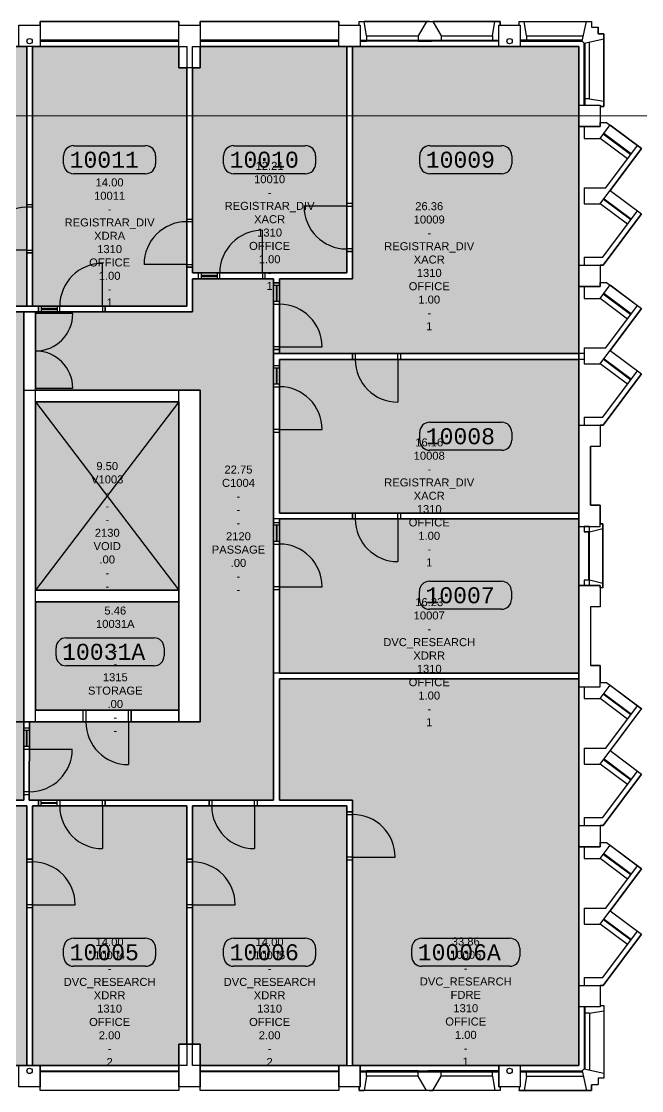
# Model space of a CAD drawing. Header units: millimetres. Extents: x -1147 to 79283, y -22262 to 494.
# Drawn here: x 37173 to 48804, y -19546 to 494 of the extents above; entities that cross this region are included whole.
import ezdxf

# ---------------------------------------------------------------- set-up
doc = ezdxf.new("R2010")
doc.units = ezdxf.units.MM
doc.header["$MEASUREMENT"] = 0
for name, color, linetype in [('BL', 8, 'Continuous'), ('BRICK_WALLS_P4', 1, 'Continuous'), ('COLUMNS_P5', 3, 'Continuous'), ('DR', 8, 'Continuous'), ('GROS$', 1, 'Continuous'), ('HL-TMP', 7, 'Continuous'), ('RM$', 5, 'Continuous'), ('RM$TXT', 5, 'Continuous'), ('SAPSE_P7', 20, 'Continuous'), ('WA', 6, 'Continuous'), ('WA_EXT', 7, 'Continuous'), ('WN', 4, 'Continuous')]:
    doc.layers.add(name, color=color, linetype=linetype)
doc.styles.add('MONOTXT', font='monotxt.shx')
doc.styles.get("Standard").update_dxf_attribs({"font": 'arial.ttf'})

msp = doc.modelspace()

# ---------------------------------------------------------------- hatches: boundary and pattern name
at = {"layer": 'HL-TMP', "true_color": 0xffff00}
h = msp.add_hatch(color=2, dxfattribs=at)
h.paths.add_polyline_path([(5643, -5636), (5643, -4331), (28, -4331), (28, -7221), (5643, -7221)], flags=0)
h.paths.add_polyline_path([(5643, -7331), (28, -7331), (28, -11721), (5643, -11721), (5643, -10151)], flags=0)
h.paths.add_polyline_path([(5643, -14831), (28, -14831), (28, -19076), (5643, -19076)], flags=0)
h.paths.add_polyline_path([(8773, -14211), (5753, -14211), (5753, -19076), (7128, -19076), (7128, -18676), (7528, -18676), (7528, -19076), (8773, -19076)], flags=0)
h.paths.add_polyline_path([(13273, -14211), (8883, -14211), (8883, -19076), (13273, -19076)], flags=0)
h.paths.add_polyline_path([(16273, -14211), (13383, -14211), (13383, -19076), (16273, -19076)], flags=0)
h.paths.add_polyline_path([(19273, -14211), (16383, -14211), (16383, -19076), (19273, -19076)], flags=0)
h.paths.add_polyline_path([(22273, -14211), (19383, -14211), (19383, -19076), (22273, -19076)], flags=0)
h.paths.add_polyline_path([(26806, -14211), (25446, -14211), (25446, -16274), (22383, -16274), (22383, -19076), (26806, -19076)], flags=0)
h.paths.add_polyline_path([(29741, -14211), (26916, -14211), (26916, -19076), (29741, -19076)], flags=0)
h.paths.add_polyline_path([(32741, -14211), (32692, -14211), (29851, -14211), (29851, -19076), (32741, -19076)], flags=0)
h.paths.add_polyline_path([(37273, -14211), (32851, -14211), (32851, -19076), (37273, -19076)], flags=0)
h.paths.add_polyline_path([(40273, -14211), (37383, -14211), (37383, -19076), (40128, -19076), (40128, -18676), (40273, -18676)], flags=0)
h.paths.add_polyline_path([(43273, -14211), (40383, -14211), (40383, -18676), (40528, -18676), (40528, -19076), (43273, -19076)], flags=0)
h.paths.add_polyline_path([(47628, -11831), (42013, -11831), (42013, -14101), (43383, -14101), (43383, -19076), (47628, -19076)], flags=0)
h.paths.add_polyline_path([(47628, -8831), (42013, -8831), (42013, -11721), (47628, -11721)], flags=0)
h.paths.add_polyline_path([(47628, -5843), (42013, -5843), (42013, -8721), (47628, -8721)], flags=0)
h.paths.add_polyline_path([(47628, 24), (43383, 24), (43383, -4331), (42013, -4331), (42013, -4369), (42013, -5733), (47628, -5733)], flags=0)
h.paths.add_polyline_path([(43273, 24), (40528, 24), (40528, -376), (40383, -376), (40383, -4221), (43273, -4221)], flags=0)
h.paths.add_polyline_path([(40273, -376), (40128, -376), (40128, 24), (37383, 24), (37383, -4841), (40273, -4841)], flags=0)
h.paths.add_polyline_path([(37273, 24), (32916, 24), (32916, -4841), (37273, -4841), (37273, -4694)], flags=0)
h.paths.add_polyline_path([(32806, 24), (29793, 24), (29793, -4841), (32806, -4841)], flags=0)
h.paths.add_polyline_path([(28254, 24), (29683, 24), (29683, -4841), (28254, -4841)], flags=0)
h.paths.add_polyline_path([(22383, 24), (25273, 24), (25273, -4841), (22383, -4841)], flags=0)
h.paths.add_polyline_path([(19383, 24), (22273, 24), (22273, -4841), (19383, -4841)], flags=0)
h.paths.add_polyline_path([(19273, 24), (16383, 24), (16383, -4841), (19273, -4841)], flags=0)
h.paths.add_polyline_path([(16273, 24), (13383, 24), (13383, -4841), (16273, -4841)], flags=0)
h.paths.add_polyline_path([(13273, 24), (10383, 24), (10383, -4841), (13273, -4841)], flags=0)
h.paths.add_polyline_path([(7528, 24), (10273, 24), (10273, -4841), (7373, -4841), (7373, -376), (7528, -376)], flags=0)
h.paths.add_polyline_path([(7283, -376), (7128, -376), (7128, 24), (4383, 24), (4383, -4221), (5753, -4221), (5753, -4841), (7283, -4841)], flags=0)
h.paths.add_polyline_path([(5643, -11831), (28, -11831), (28, -14721), (5643, -14721), (5643, -14101)], flags=0)
at = {"layer": 'HL-TMP', "true_color": 0x666666}
h = msp.add_hatch(color=251, dxfattribs=at)
h.paths.add_polyline_path([(19598, -6636), (16438, -6636), (16438, -12526), (19598, -12526)], flags=0)
h.paths.add_polyline_path([(31218, -6526), (28058, -6526), (28058, -6636), (28058, -12416), (31218, -12416)], flags=0)
h.paths.add_polyline_path([(37218, -4951), (5753, -4951), (5753, -5636), (5753, -10151), (5753, -14101), (37218, -14101), (37218, -12636), (35883, -12636), (32427, -12636), (27838, -12636), (27838, -12036), (25438, -12036), (25438, -12636), (23028, -12636), (22218, -12636), (22218, -12036), (19818, -12036), (19818, -12636), (19598, -12636), (13438, -12636), (13218, -12636), (10218, -12636), (7128, -12636), (7128, -6416), (35883, -6416), (35883, -12636), (37218, -12636)], flags=0)
h.paths.add_polyline_path([(25218, -6526), (22438, -6526), (22438, -11316), (22438, -11316), (22438, -12526), (23028, -12526), (25218, -12526), (25218, -12482)], flags=0)
h.paths.add_polyline_path([(11718, -9526), (10438, -9526), (10438, -12416), (11718, -12416)], flags=0)
h.paths.add_polyline_path([(41903, -5733), (41903, -4331), (40383, -4331), (40383, -4951), (37438, -4951), (37438, -6416), (40528, -6416), (40528, -12636), (40128, -12636), (37328, -12636), (37318, -14101), (41903, -14101)], flags=0)
at = {"layer": 'HL-TMP', "true_color": 0x66cfcf}
h = msp.add_hatch(color=133, dxfattribs=at)
h.paths.add_polyline_path([(16218, -6636), (15418, -6636), (15418, -7066), (16218, -7066)], flags=0)
h.paths.add_polyline_path([(40128, -6636), (37438, -6636), (37438, -10166), (40128, -10166)], flags=0)
at = {"layer": 'HL-TMP', "true_color": 0xff6633}
h = msp.add_hatch(color=30, dxfattribs=at)
h.paths.add_polyline_path([(10218, -11386), (8982, -11386), (8982, -10386), (7528, -10386), (7528, -12526), (10218, -12526)], flags=0)
h.paths.add_polyline_path([(40128, -10386), (37438, -10386), (37438, -12416), (40128, -12416)], flags=0)
h.paths.add_polyline_path([(35773, -11426), (34318, -11426), (34318, -11776), (34438, -11776), (34438, -12526), (35773, -12526)], flags=0)

# ---------------------------------------------------------------- linework, layer by layer
at = {"linetype": 'Continuous', "lineweight": 0}
msp.add_xline((28, -1276), (1, 0), dxfattribs=at)
at = {"layer": 'BL', "linetype": 'Continuous'}
for p, q in [((40128, -6636), (37438, -10166)), ((37438, -6636), (40128, -10166))]:
    msp.add_line(p, q, dxfattribs=at)
at = {"layer": 'BRICK_WALLS_P4', "linetype": 'Continuous'}
for p, q in [((37438, -6416), (40128, -6416)), ((37438, -6636), (37438, -6416)), ((40128, -6636), (40128, -6416)), ((37438, -6636), (40128, -6636)), ((37438, -10166), (40128, -10166)), ((37438, -10386), (37438, -10166)), ((40128, -10386), (40128, -10166)), ((37438, -10386), (40128, -10386)), ((38333, -12416), (37438, -12416)), ((37438, -12636), (37438, -12416)), ((38333, -12636), (38333, -12416)), ((40128, -12416), (39233, -12416)), ((39233, -12636), (39233, -12416)), ((40128, -12636), (40128, -12416)), ((38333, -12636), (37438, -12636)), ((40128, -12636), (39233, -12636))]:
    msp.add_line(p, q, dxfattribs=at)
at = {"layer": 'COLUMNS_P5', "linetype": 'Continuous'}
for p, q in [((37218, -6416), (37438, -6416)), ((37218, -12636), (37218, -6416)), ((37438, -12636), (37438, -6416)), ((47628, -7076), (47628, -8976)), ((47848, -8576), (47848, -7476)), ((47628, -11976), (47628, -10076)), ((47848, -10476), (47848, -11576)), ((37438, -12636), (37218, -12636))]:
    msp.add_line(p, q, dxfattribs=at)
for points in [[(37528, 24), (37128, 24), (37128, 424), (37528, 424), (37528, 24)], [(40128, 424), (40528, 424), (40528, -376), (40128, -376), (40128, 424)], [(43528, 24), (43128, 24), (43128, 424), (43528, 424), (43528, 24)], [(46528, 24), (46128, 24), (46128, 424), (46528, 424), (46528, 24)], [(48028, -1476), (47628, -1476), (47628, -1076), (48028, -1076), (48028, -1476)], [(48028, -4476), (47628, -4476), (47628, -4076), (48028, -4076), (48028, -4476)], [(40528, -12636), (40128, -12636), (40128, -6416), (40528, -6416), (40528, -12636)], [(47628, -7076), (48028, -7076), (48028, -7476), (47848, -7476)], [(47628, -8976), (48028, -8976), (48028, -8576), (47848, -8576)], [(47628, -10076), (48028, -10076), (48028, -10476), (47848, -10476)], [(47628, -11976), (48028, -11976), (48028, -11576), (47848, -11576)], [(48028, -14976), (47628, -14976), (47628, -14576), (48028, -14576), (48028, -14976)], [(48028, -17976), (47628, -17976), (47628, -17576), (48028, -17576), (48028, -17976)], [(40528, -19476), (40128, -19476), (40128, -18676), (40528, -18676), (40528, -19476)], [(37528, -19476), (37128, -19476), (37128, -19076), (37528, -19076), (37528, -19476)], [(43528, -19476), (43128, -19476), (43128, -19076), (43528, -19076), (43528, -19476)], [(46528, -19476), (46128, -19476), (46128, -19076), (46528, -19076), (46528, -19476)]]:
    msp.add_lwpolyline(points, dxfattribs=at)
at = {"layer": 'COLUMNS_P5', "linetype": 'Continuous', "lineweight": -3}
for centre in [(37328, 124), (46328, 124), (37328, -19176), (46328, -19176)]:
    msp.add_circle(centre, 50, dxfattribs=at)
at = {"layer": 'DR', "linetype": 'Continuous'}
for p, q in [((43273, -2971), (42473, -2971)), ((41693, -4221), (41693, -3421)), ((37273, -3791), (36473, -3791)), ((38693, -4841), (38693, -4041)), ((40273, -4061), (39473, -4061)), ((42013, -5607), (42813, -5607)), ((44233, -5843), (44233, -6643)), ((42013, -7153), (42813, -7153)), ((39183, -12636), (39183, -13436)), ((37328, -13145), (38128, -13145)), ((38693, -14211), (38693, -15011)), ((41543, -14211), (41543, -15011)), ((43383, -15171), (44183, -15171)), ((37383, -16061), (38183, -16061)), ((40383, -16061), (41183, -16061))]:
    msp.add_line(p, q, dxfattribs=at)
at = {"layer": 'DR', "ltscale": 500}
for p, q in [((44233, -8831), (44233, -9631)), ((42013, -10101), (42813, -10101))]:
    msp.add_line(p, q, dxfattribs=at)
at = {"layer": 'DR', "linetype": 'Continuous'}
for points in [[(37383, -2941), (37383, -2991), (37273, -2991), (37273, -2941), (37383, -2941)], [(43383, -2971), (43383, -2921), (43273, -2921), (43273, -2971), (43383, -2971)], [(40383, -3211), (40383, -3261), (40273, -3261), (40273, -3211), (40383, -3211)], [(37383, -3791), (37383, -3841), (37273, -3841), (37273, -3791), (37383, -3791)], [(43383, -3821), (43383, -3771), (43273, -3771), (43273, -3821), (43383, -3821)], [(40383, -4061), (40383, -4111), (40273, -4111), (40273, -4061), (40383, -4061)], [(40543, -4221), (40543, -4331), (40493, -4331), (40493, -4221), (40543, -4221)], [(40843, -4331), (40893, -4331), (40893, -4221), (40843, -4221), (40843, -4331)], [(41693, -4331), (41743, -4331), (41743, -4221), (41693, -4221), (41693, -4331)], [(42013, -4457), (41903, -4457), (41903, -4407), (42013, -4407), (42013, -4457)], [(41903, -4757), (41903, -4807), (42013, -4807), (42013, -4757), (41903, -4757)], [(38138, -4983), (37438, -4983), (37438, -4951)], [(37543, -4841), (37543, -4951), (37493, -4951), (37493, -4841), (37543, -4841)], [(37843, -4951), (37893, -4951), (37893, -4841), (37843, -4841), (37843, -4951)], [(38693, -4951), (38743, -4951), (38743, -4841), (38693, -4841), (38693, -4951)], [(41903, -5607), (41903, -5657), (42013, -5657), (42013, -5607), (41903, -5607)], [(43383, -5733), (43433, -5733), (43433, -5843), (43383, -5843), (43383, -5733)], [(44233, -5733), (44283, -5733), (44283, -5843), (44233, -5843), (44233, -5733)], [(42013, -6003), (41903, -6003), (41903, -5953), (42013, -5953), (42013, -6003)], [(37438, -6416), (37438, -6383), (38138, -6383)], [(41903, -6303), (41903, -6353), (42013, -6353), (42013, -6303), (41903, -6303)], [(41903, -7153), (41903, -7203), (42013, -7203), (42013, -7153), (41903, -7153)], [(43383, -8721), (43433, -8721), (43433, -8831), (43383, -8831), (43383, -8721)], [(44233, -8721), (44283, -8721), (44283, -8831), (44233, -8831), (44233, -8721)], [(38333, -12416), (38383, -12416), (38383, -12636), (38333, -12636), (38333, -12416)], [(39183, -12416), (39233, -12416), (39233, -12636), (39183, -12636), (39183, -12416)], [(37328, -12795), (37218, -12795), (37218, -12745), (37328, -12745), (37328, -12795)], [(37218, -13095), (37218, -13145), (37328, -13145), (37328, -13095), (37218, -13095)], [(37218, -13945), (37218, -13995), (37328, -13995), (37328, -13945), (37218, -13945)], [(37543, -14211), (37543, -14101), (37493, -14101), (37493, -14211), (37543, -14211)], [(37843, -14101), (37893, -14101), (37893, -14211), (37843, -14211), (37843, -14101)], [(38693, -14101), (38743, -14101), (38743, -14211), (38693, -14211), (38693, -14101)], [(40693, -14101), (40743, -14101), (40743, -14211), (40693, -14211), (40693, -14101)], [(41543, -14101), (41593, -14101), (41593, -14211), (41543, -14211), (41543, -14101)], [(43273, -14321), (43273, -14371), (43383, -14371), (43383, -14321), (43273, -14321)], [(37273, -15211), (37273, -15261), (37383, -15261), (37383, -15211), (37273, -15211)], [(40273, -15211), (40273, -15261), (40383, -15261), (40383, -15211), (40273, -15211)], [(43273, -15171), (43273, -15221), (43383, -15221), (43383, -15171), (43273, -15171)], [(37273, -16061), (37273, -16111), (37383, -16111), (37383, -16061), (37273, -16061)], [(40273, -16061), (40273, -16111), (40383, -16111), (40383, -16061), (40273, -16061)]]:
    msp.add_lwpolyline(points, dxfattribs=at)
at = {"layer": 'DR', "ltscale": 500}
for points in [[(42013, -8951), (41903, -8951), (41903, -8901), (42013, -8901), (42013, -8951)], [(41903, -9251), (41903, -9301), (42013, -9301), (42013, -9251), (41903, -9251)], [(41903, -10101), (41903, -10151), (42013, -10151), (42013, -10101), (41903, -10101)]]:
    msp.add_lwpolyline(points, dxfattribs=at)
at = {"layer": 'DR', "linetype": 'Continuous'}
for centre, radius, start, end in [((37273, -3791), 800, 90, 180), ((43273, -2971), 800, 180, 270), ((40273, -4061), 800, 90, 180), ((41693, -4221), 800, 90, 180), ((38693, -4841), 800, 90, 180), ((42013, -5607), 800, 0, 90), ((37438, -4983), 700, 270, 0), ((37438, -6383), 700, 0, 90), ((44233, -5843), 800, 180, 270), ((42013, -7153), 800, 0, 90), ((39183, -12636), 800, 180, 270), ((37328, -13145), 800, 270, 0), ((38693, -14211), 800, 180, 270), ((41543, -14211), 800, 180, 270), ((43383, -15171), 800, 0, 90), ((37383, -16061), 800, 0, 90), ((40383, -16061), 800, 0, 90)]:
    msp.add_arc(centre, radius, start, end, dxfattribs=at)
at = {"layer": 'DR', "ltscale": 500}
for centre, start, end in [((44233, -8831), 180, 270), ((42013, -10101), 0, 90)]:
    msp.add_arc(centre, 800, start, end, dxfattribs=at)
at = {"layer": 'GROS$'}
for points in [[(37128, 424), (37528, 424), (37528, 494), (40128, 494), (40128, 424), (40528, 424), (40528, 494), (43128, 494), (43128, 424), (43505, 424), (43505, 494), (46152, 494), (46152, 424), (46505, 424), (46505, 494), (47866, 494), (47866, 383), (47987, 383), (47987, 262), (48098, 262), (48098, -1099), (48063, -1099), (48028, -1099), (48028, -1398), (48148, -1398), (48804, -1888), (48217, -2674), (48804, -3113), (48084, -4076), (48028, -4076), (48028, -4398), (48148, -4398), (48804, -4888), (48217, -5674), (48804, -6113), (48084, -7076), (48028, -7076), (48028, -7476), (47938, -7476), (47848, -7476), (47848, -8576), (48028, -8576), (48028, -8926), (48074, -8926), (48074, -10125), (48028, -10125), (48028, -10476), (47848, -10476), (47848, -11576), (48028, -11576), (48028, -11898), (48148, -11898), (48799, -12385), (48217, -13174), (48804, -13613), (48084, -14576), (48028, -14576), (48028, -14898), (48148, -14898), (48804, -15388), (48217, -16174), (48804, -16613), (48084, -17576), (48028, -17576), (48028, -17953), (48098, -17953), (48098, -19313), (47987, -19313), (47987, -19434), (47866, -19435), (47866, -19546), (46505, -19546), (46517, -19476), (46152, -19476), (46152, -19546), (43505, -19546), (43505, -19476), (43128, -19476), (43128, -19546), (40528, -19546), (40528, -19476), (40128, -19476), (40128, -19546), (37528, -19546), (37528, -19476), (37328, -19476), (37128, -19476)], [(32916, 24), (37273, 24), (37273, -4694), (37273, -4832), (37273, -4841), (37383, -4841), (37383, 24), (40128, 24), (40128, -376), (40273, -376), (40273, -4841), (5753, -4841)], [(5753, -4951), (40383, -4951), (40383, -4331), (41903, -4331), (41903, -5733), (42013, -5733), (42013, -4369), (42013, -4331), (43383, -4331), (43383, 24), (43273, 24), (43273, -4221), (40383, -4221), (40383, -376), (40528, -376), (40528, 24), (47628, 24), (47628, -19076), (43383, -19076), (43383, -14101), (42013, -14101), (42013, -11831), (47628, -11831), (47628, -11721), (42013, -11721), (42013, -8831), (47628, -8831), (47628, -8721), (42013, -8721), (42013, -5843), (47628, -5843), (47628, -5733), (41903, -5733), (41903, -14101), (37318, -14101), (37328, -12636), (40128, -12636), (40128, -12416), (37438, -12416), (37438, -10386), (40128, -10386), (40128, -10166), (37438, -10166), (37438, -6636), (40128, -6636), (40128, -12636), (40528, -12636), (40528, -6416), (37438, -6416), (37438, -4951), (37218, -4951), (37218, -12636), (35883, -12636)], [(32427, -12636), (37218, -12636), (37218, -14101), (5753, -14101)], [(32851, -14211), (37273, -14211), (37273, -19076), (37383, -19076), (37383, -14211), (40273, -14211), (40273, -18676), (40383, -18676), (40383, -14211), (43273, -14211), (43273, -19076), (40528, -19076), (40528, -18676), (40128, -18676), (40128, -19076), (7528, -19076)]]:
    msp.add_lwpolyline(points, dxfattribs=at)
at = {"layer": 'RM$'}
for points in [[(37273, 24), (32916, 24), (32916, -4841), (37273, -4841), (37273, -4694)], [(40273, -376), (40128, -376), (40128, 24), (37383, 24), (37383, -4841), (40273, -4841)], [(43273, 24), (40528, 24), (40528, -376), (40383, -376), (40383, -4221), (43273, -4221)], [(47628, 24), (43383, 24), (43383, -4331), (42013, -4331), (42013, -4369), (42013, -5733), (47628, -5733)], [(41903, -5733), (41903, -4331), (40383, -4331), (40383, -4951), (37438, -4951), (37438, -6416), (40528, -6416), (40528, -12636), (40128, -12636), (37328, -12636), (37318, -14101), (41903, -14101)], [(47628, -5843), (42013, -5843), (42013, -8721), (47628, -8721)], [(40128, -6636), (37438, -6636), (37438, -10166), (40128, -10166)], [(47628, -8831), (42013, -8831), (42013, -11721), (47628, -11721)], [(40128, -10386), (37438, -10386), (37438, -12416), (40128, -12416)], [(47628, -11831), (42013, -11831), (42013, -14101), (43383, -14101), (43383, -19076), (47628, -19076)], [(37273, -14211), (32851, -14211), (32851, -19076), (37273, -19076)], [(40273, -14211), (37383, -14211), (37383, -19076), (40128, -19076), (40128, -18676), (40273, -18676)], [(43273, -14211), (40383, -14211), (40383, -18676), (40528, -18676), (40528, -19076), (43273, -19076)]]:
    msp.add_lwpolyline(points, close=True, dxfattribs=at)
for points in [[(7128, -6416), (35883, -6416), (35883, -12636), (37218, -12636), (37218, -4951), (5753, -4951)], [(5753, -14101), (37218, -14101), (37218, -12636), (35883, -12636), (32427, -12636), (27838, -12636), (27838, -12036), (25438, -12036), (25438, -12636), (23028, -12636), (22218, -12636)]]:
    msp.add_lwpolyline(points, dxfattribs=at)
at = {"layer": 'SAPSE_P7', "linetype": 'Continuous'}
for p, q in [((38153, -1836), (39503, -1836)), ((41153, -1836), (42503, -1836)), ((44831, -1836), (46181, -1836)), ((37966, -2173), (37966, -2023)), ((39691, -2023), (39691, -2173)), ((40966, -2173), (40966, -2023)), ((42691, -2023), (42691, -2173)), ((44643, -2173), (44643, -2023)), ((46368, -2023), (46368, -2173)), ((39503, -2361), (38153, -2361)), ((42503, -2361), (41153, -2361)), ((46181, -2361), (44831, -2361)), ((44643, -7357), (44643, -7207)), ((44831, -7020), (46181, -7020)), ((46368, -7207), (46368, -7357)), ((46181, -7545), (44831, -7545)), ((44825, -10000), (46175, -10000)), ((44638, -10337), (44638, -10187)), ((46363, -10187), (46363, -10337)), ((46175, -10525), (44825, -10525)), ((38012, -11059), (39662, -11059)), ((37824, -11397), (37824, -11247)), ((39849, -11247), (39849, -11397)), ((39662, -11584), (38012, -11584)), ((38153, -16691), (39503, -16691)), ((41153, -16691), (42503, -16691)), ((44681, -16691), (46331, -16691)), ((37966, -17028), (37966, -16878)), ((39691, -16878), (39691, -17028)), ((40966, -17028), (40966, -16878)), ((42691, -16878), (42691, -17028)), ((44493, -17028), (44493, -16878)), ((46518, -16878), (46518, -17028)), ((39503, -17216), (38153, -17216)), ((42503, -17216), (41153, -17216)), ((46331, -17216), (44681, -17216))]:
    msp.add_line(p, q, dxfattribs=at)
for points in [[(32916, 24), (37273, 24), (37273, -4841), (32916, -4841), (32916, 24)], [(37383, 24), (40273, 24), (40273, -4841), (37383, -4841), (37383, 24)], [(43273, 24), (43273, -4221), (40383, -4221), (40383, 24), (43273, 24)], [(43383, 24), (47628, 24), (47628, -5733), (42013, -5733), (42013, -4331), (43383, -4331), (43383, 24)], [(42013, -5843), (47628, -5843), (47628, -8721), (42013, -8721), (42013, -5843)], [(42013, -8831), (47628, -8831), (47628, -11721), (42013, -11721), (42013, -8831)], [(37438, -10386), (40128, -10386), (40128, -12416), (37438, -12416), (37438, -10386)], [(42013, -11831), (47628, -11831), (47628, -19076), (43383, -19076), (43383, -14101), (42013, -14101), (42013, -11831)], [(32851, -14211), (37273, -14211), (37273, -19076), (32851, -19076), (32851, -14211)], [(37383, -14211), (40273, -14211), (40273, -19076), (37383, -19076), (37383, -14211)], [(40383, -14211), (43273, -14211), (43273, -19076), (40383, -19076), (40383, -14211)]]:
    msp.add_lwpolyline(points, close=True, dxfattribs=at)
for centre, start, end in [((38153, -2023), 90, 180), ((39503, -2023), 0, 90), ((41153, -2023), 90, 180), ((42503, -2023), 0, 90), ((44831, -2023), 90, 180), ((46181, -2023), 0, 90), ((38153, -2173), 180, 270), ((39503, -2173), 270, 0), ((41153, -2173), 180, 270), ((42503, -2173), 270, 0), ((44831, -2173), 180, 270), ((46181, -2173), 270, 0), ((44831, -7207), 90, 180), ((46181, -7207), 0, 90), ((44831, -7357), 180, 270), ((46181, -7357), 270, 0), ((44825, -10187), 90, 180), ((46175, -10187), 0, 90), ((44825, -10337), 180, 270), ((46175, -10337), 270, 0), ((38012, -11247), 90, 180), ((39662, -11247), 0, 90), ((38012, -11397), 180, 270), ((39662, -11397), 270, 0), ((38153, -16878), 90, 180), ((39503, -16878), 0, 90), ((41153, -16878), 90, 180), ((42503, -16878), 0, 90), ((44681, -16878), 90, 180), ((46331, -16878), 0, 90), ((38153, -17028), 180, 270), ((39503, -17028), 270, 0), ((41153, -17028), 180, 270), ((42503, -17028), 270, 0), ((44681, -17028), 180, 270), ((46331, -17028), 270, 0)]:
    msp.add_arc(centre, 188, start, end, dxfattribs=at)
at = {"layer": 'WA', "linetype": 'Continuous'}
for p, q in [((37273, 24), (37273, -2941)), ((37383, 24), (37273, 24)), ((37383, 24), (37383, -2941)), ((43273, 24), (43273, -2921)), ((43383, 24), (43383, -2921)), ((40273, -376), (40273, -3211)), ((40383, -376), (40383, -3211)), ((37273, -2941), (37383, -2941)), ((43383, -2921), (43273, -2921)), ((43383, -2921), (43273, -2921)), ((40273, -3211), (40383, -3211)), ((37273, -3841), (37383, -3841)), ((37273, -3841), (37273, -4841)), ((37383, -3841), (37383, -4841)), ((43273, -3821), (43273, -4221)), ((43383, -3821), (43273, -3821)), ((43383, -3821), (43273, -3821)), ((43383, -3821), (43383, -4331)), ((40273, -4111), (40383, -4111)), ((40273, -4111), (40273, -4841)), ((40383, -4111), (40383, -4221)), ((40493, -4221), (40383, -4221)), ((40383, -4331), (40383, -4951)), ((40493, -4331), (40383, -4331)), ((40493, -4331), (40493, -4221)), ((43273, -4221), (41743, -4221)), ((41743, -4331), (41743, -4221)), ((41903, -4331), (41743, -4331)), ((41903, -4407), (41903, -4331)), ((42013, -4407), (41903, -4407)), ((43383, -4331), (42013, -4331)), ((42013, -4407), (42013, -4331)), ((35720, -4841), (37273, -4841)), ((35720, -4951), (37493, -4951)), ((37383, -4841), (37493, -4841)), ((37493, -4841), (37493, -4951)), ((38743, -4841), (40273, -4841)), ((38743, -4841), (38743, -4951)), ((38743, -4951), (40383, -4951)), ((42013, -5657), (41903, -5657)), ((41903, -5953), (41903, -5657)), ((42013, -5733), (42013, -5657)), ((43383, -5733), (42013, -5733)), ((43383, -5733), (43383, -5843)), ((47728, -5733), (44283, -5733)), ((44283, -5733), (44283, -5843)), ((41903, -5953), (42013, -5953)), ((42013, -5953), (42013, -5843)), ((43383, -5843), (42013, -5843)), ((47728, -5843), (44283, -5843)), ((41903, -8831), (41903, -7203)), ((41903, -7203), (42013, -7203)), ((42013, -8721), (42013, -7203)), ((43383, -8721), (42013, -8721)), ((43383, -8721), (43383, -8831)), ((44283, -8721), (44283, -8831)), ((47628, -8721), (44283, -8721)), ((43383, -8831), (41903, -8831)), ((41903, -8901), (41903, -8831)), ((42013, -8901), (42013, -8831)), ((47628, -8831), (44283, -8831)), ((41903, -14101), (41903, -11721)), ((47628, -11721), (41903, -11721)), ((42013, -14101), (42013, -11831)), ((47628, -11831), (42013, -11831)), ((37218, -12636), (37318, -12636)), ((37218, -12636), (37218, -12745)), ((37218, -12745), (37318, -12745)), ((37318, -12636), (37318, -12745)), ((37218, -13995), (37218, -14101)), ((37218, -13995), (37318, -13995)), ((37318, -13995), (37318, -14101)), ((35687, -14101), (37218, -14101)), ((35687, -14211), (37273, -14211)), ((37273, -15211), (37273, -14211)), ((37318, -14101), (37493, -14101)), ((37383, -14211), (37493, -14211)), ((37383, -15211), (37383, -14211)), ((37493, -14211), (37493, -14101)), ((38743, -14211), (38743, -14101)), ((38743, -14101), (40693, -14101)), ((38743, -14211), (40273, -14211)), ((40273, -15211), (40273, -14211)), ((40383, -14211), (40693, -14211)), ((40383, -15211), (40383, -14211)), ((40693, -14101), (40693, -14211)), ((41593, -14101), (41593, -14211)), ((41593, -14101), (41903, -14101)), ((41593, -14211), (43273, -14211)), ((42013, -14101), (43383, -14101)), ((43273, -14321), (43273, -14211)), ((43383, -14321), (43383, -14101)), ((43273, -14321), (43383, -14321)), ((37273, -15211), (37383, -15211)), ((40273, -15211), (40383, -15211)), ((43273, -19076), (43273, -15221)), ((43273, -15221), (43383, -15221)), ((43383, -19076), (43383, -15221)), ((37273, -19076), (37273, -16111)), ((37273, -16111), (37383, -16111)), ((37383, -19076), (37383, -16111)), ((40273, -18676), (40273, -16111)), ((40273, -16111), (40383, -16111)), ((40383, -18676), (40383, -16111)), ((40273, -18676), (40383, -18676)), ((37273, -19076), (37383, -19076)), ((37273, -19076), (37383, -19076)), ((43273, -19076), (43383, -19076)), ((43273, -19076), (43383, -19076))]:
    msp.add_line(p, q, dxfattribs=at)
at = {"layer": 'WA', "ltscale": 500}
for p, q in [((41903, -11721), (41903, -10151)), ((42013, -11721), (42013, -10151))]:
    msp.add_line(p, q, dxfattribs=at)
at = {"layer": 'WA_EXT', "linetype": 'Continuous'}
for p, q in [((43505, 494), (43604, 494)), ((43505, 424), (43505, 494)), ((44770, 492), (43604, 494)), ((43647, 224), (43604, 494)), ((44770, 492), (44615, 224)), ((44828, 492), (44770, 492)), ((44828, 492), (44887, 492)), ((46052, 494), (44887, 492)), ((44887, 492), (45042, 224)), ((46010, 224), (46052, 494)), ((46152, 494), (46052, 494)), ((46152, 424), (46152, 494)), ((46505, 424), (46505, 494)), ((46505, 494), (46604, 494)), ((46604, 494), (47772, 494)), ((46647, 224), (46604, 494)), ((47689, 124), (47772, 494)), ((47772, 494), (47866, 494)), ((47866, 494), (47866, 383)), ((43647, 224), (44615, 224)), ((43647, 224), (43647, 143)), ((44615, 224), (44615, 143)), ((45042, 224), (46010, 224)), ((45042, 224), (45042, 143)), ((46010, 224), (46010, 143)), ((46647, 224), (47711, 224)), ((46647, 224), (46647, 143)), ((47866, 383), (47987, 383)), ((47987, 262), (47987, 383)), ((48098, 262), (47987, 262)), ((48098, 168), (48098, 262)), ((40128, 143), (37528, 143)), ((37528, 123), (40128, 123)), ((43128, 143), (40528, 143)), ((40528, 123), (43128, 123)), ((43528, 143), (46128, 143)), ((43528, 124), (43647, 124)), ((44615, 123), (43647, 124)), ((44615, 123), (44861, 123)), ((45042, 123), (44796, 123)), ((46010, 124), (45042, 123)), ((46128, 124), (46010, 124)), ((47693, 143), (46528, 143)), ((46528, 124), (46647, 124)), ((46647, 124), (47689, 124)), ((47689, 124), (47709, 104)), ((47728, 84), (47709, 104)), ((47728, 85), (48098, 168)), ((47728, -958), (47728, 85)), ((47748, -1076), (47748, 89)), ((47828, -958), (47828, 107)), ((48098, -1000), (48098, 168)), ((47728, -1076), (47728, -958)), ((47828, -958), (47748, -958)), ((47828, -958), (48098, -1000)), ((48098, -1099), (48098, -1000)), ((48028, -1099), (48098, -1099)), ((48028, -1398), (48148, -1398)), ((48148, -1398), (48804, -1888)), ((47728, -1476), (47728, -1698)), ((48024, -1698), (48212, -1446)), ((48096, -1602), (48612, -1988)), ((48212, -1446), (48799, -1885)), ((47728, -1698), (48024, -1698)), ((48540, -2084), (48024, -1698)), ((48600, -2004), (48084, -1618)), ((48028, -2926), (48804, -1888)), ((48135, -2626), (48729, -1832)), ((47728, -2626), (48135, -2626)), ((47728, -2626), (47728, -2926)), ((48217, -2674), (48804, -3113)), ((47728, -2926), (48028, -2926)), ((48540, -3308), (48028, -2926)), ((48600, -3228), (48088, -2846)), ((48100, -2830), (48612, -3212)), ((48078, -3926), (48728, -3056)), ((48084, -4076), (48804, -3113)), ((47728, -3926), (48078, -3926)), ((47728, -3926), (48078, -3926)), ((47728, -3926), (47728, -4076)), ((47628, -4076), (48084, -4076)), ((48028, -4398), (48148, -4398)), ((48148, -4398), (48804, -4888)), ((47728, -4476), (47728, -4698)), ((48024, -4698), (48212, -4446)), ((48096, -4602), (48612, -4988)), ((48212, -4446), (48799, -4885)), ((47728, -4698), (48024, -4698)), ((48540, -5084), (48024, -4698)), ((48600, -5004), (48084, -4618)), ((48028, -5926), (48804, -4888)), ((48135, -5626), (48729, -4832)), ((47728, -5626), (48135, -5626)), ((47728, -5626), (47728, -5926)), ((48217, -5674), (48804, -6113)), ((47728, -5926), (48028, -5926)), ((48540, -6308), (48028, -5926)), ((48600, -6228), (48088, -5846)), ((48100, -5830), (48612, -6212)), ((48078, -6926), (48728, -6056)), ((48084, -7076), (48804, -6113)), ((47728, -6926), (48078, -6926)), ((47728, -6926), (48078, -6926)), ((47728, -6926), (47728, -7076)), ((47628, -7076), (48084, -7076)), ((47828, -8976), (47728, -8976)), ((47728, -8976), (47728, -9076)), ((47828, -9076), (47828, -8976)), ((47828, -9076), (48074, -9009)), ((48074, -8926), (48028, -8926)), ((48074, -9009), (48074, -8926)), ((48074, -10043), (48074, -9009)), ((47728, -9076), (47828, -9076)), ((47811, -9076), (47728, -9076)), ((47811, -9976), (47811, -9076)), ((47828, -9976), (47828, -9076)), ((47828, -9976), (47728, -9976)), ((47728, -9976), (47728, -10076)), ((48076, -10043), (47828, -9976)), ((47828, -10076), (47828, -9976)), ((47728, -10076), (47828, -10076)), ((48074, -10125), (48028, -10125)), ((48074, -10125), (48074, -10043)), ((47728, -11976), (47728, -12198)), ((48024, -12198), (48212, -11946)), ((48028, -11898), (48148, -11898)), ((48148, -11898), (48804, -12388)), ((48212, -11946), (48799, -12385)), ((47728, -12198), (48024, -12198)), ((48540, -12584), (48024, -12198)), ((48600, -12504), (48084, -12118)), ((48096, -12102), (48612, -12488)), ((48028, -13426), (48804, -12388)), ((48135, -13126), (48729, -12332)), ((47728, -13126), (48135, -13126)), ((47728, -13126), (47728, -13426)), ((48217, -13174), (48804, -13613)), ((47728, -13426), (48028, -13426)), ((48540, -13808), (48028, -13426)), ((48600, -13728), (48088, -13346)), ((48100, -13330), (48612, -13712)), ((48078, -14426), (48728, -13556)), ((48084, -14576), (48804, -13613)), ((47728, -14426), (48078, -14426)), ((47728, -14426), (48078, -14426)), ((47728, -14426), (47728, -14576)), ((47628, -14576), (48084, -14576)), ((47728, -14976), (47728, -15198)), ((48024, -15198), (48212, -14946)), ((48028, -14898), (48148, -14898)), ((48148, -14898), (48804, -15388)), ((48212, -14946), (48799, -15385)), ((47728, -15198), (48024, -15198)), ((48540, -15584), (48024, -15198)), ((48600, -15504), (48084, -15118)), ((48096, -15102), (48612, -15488)), ((48028, -16426), (48804, -15388)), ((48135, -16126), (48729, -15332)), ((47728, -16126), (48135, -16126)), ((47728, -16126), (47728, -16426)), ((48217, -16174), (48804, -16613)), ((47728, -16426), (48028, -16426)), ((48540, -16808), (48028, -16426)), ((48600, -16728), (48088, -16346)), ((48100, -16330), (48612, -16712)), ((48078, -17426), (48728, -16556)), ((48084, -17576), (48804, -16613)), ((47728, -17426), (48078, -17426)), ((47728, -17426), (48078, -17426)), ((47728, -17426), (47728, -17576)), ((47628, -17576), (48084, -17576)), ((47728, -17976), (47728, -18094)), ((47748, -19141), (47748, -17976)), ((48028, -17953), (48098, -17953)), ((48098, -17953), (48098, -18052)), ((47728, -18094), (47728, -19136)), ((47828, -18094), (47748, -18094)), ((47828, -18094), (48098, -18052)), ((47828, -18094), (47828, -19159)), ((48098, -18052), (48098, -19220)), ((37528, -19175), (40128, -19175)), ((40128, -19195), (37528, -19195)), ((40528, -19175), (43128, -19175)), ((43128, -19195), (40528, -19195)), ((43528, -19176), (43647, -19176)), ((43528, -19195), (46128, -19195)), ((44615, -19175), (43647, -19176)), ((43647, -19276), (43647, -19195)), ((44615, -19175), (44861, -19175)), ((44615, -19276), (44615, -19195)), ((45042, -19175), (44796, -19175)), ((46010, -19176), (45042, -19175)), ((45042, -19276), (45042, -19195)), ((46128, -19176), (46010, -19176)), ((46010, -19276), (46010, -19195)), ((46528, -19176), (46647, -19176)), ((46528, -19195), (47693, -19195)), ((46647, -19176), (47689, -19176)), ((46647, -19276), (46647, -19195)), ((47689, -19176), (47708, -19156)), ((47689, -19176), (47772, -19546)), ((47728, -19136), (47708, -19156)), ((47728, -19136), (48098, -19220)), ((48098, -19220), (48098, -19313)), ((43647, -19276), (43604, -19546)), ((44615, -19276), (43647, -19276)), ((44770, -19544), (44615, -19276)), ((44887, -19544), (45042, -19276)), ((46010, -19276), (45042, -19276)), ((46010, -19276), (46052, -19546)), ((46647, -19276), (46604, -19546)), ((46647, -19276), (47711, -19276)), ((47866, -19435), (47987, -19434)), ((47866, -19546), (47866, -19435)), ((48098, -19313), (47987, -19313)), ((47987, -19313), (47987, -19434)), ((43505, -19476), (43505, -19546)), ((43505, -19546), (43604, -19546)), ((44770, -19544), (43604, -19546)), ((44828, -19544), (44770, -19544)), ((44828, -19544), (44887, -19544)), ((46052, -19546), (44887, -19544)), ((46152, -19546), (46052, -19546)), ((46152, -19476), (46152, -19546)), ((46505, -19476), (46505, -19546)), ((46505, -19546), (46604, -19546)), ((46604, -19546), (47772, -19546)), ((47772, -19546), (47866, -19546))]:
    msp.add_line(p, q, dxfattribs=at)
for points in [[(40128, 494), (37528, 494), (37528, 24), (40128, 24), (40128, 494)], [(43128, 494), (40528, 494), (40528, 24), (43128, 24), (43128, 494)], [(43505, 424), (43528, 424), (43528, 24), (46128, 24), (46128, 424), (46152, 424)], [(46505, 424), (46528, 424), (46528, 24), (47628, 24), (47628, -1076), (48028, -1076), (48028, -1099)], [(47628, -4076), (47628, -1476), (48028, -1476), (48028, -1398)], [(47628, -7076), (47628, -4476), (48028, -4476), (48028, -4398)], [(48028, -10125), (48028, -10076), (47628, -10076), (47628, -8976), (48028, -8976), (48028, -8926)], [(47628, -14576), (47628, -11976), (48028, -11976), (48028, -11898)], [(47628, -17576), (47628, -14976), (48028, -14976), (48028, -14898)], [(48028, -17953), (48028, -17976), (47628, -17976), (47628, -19076), (46528, -19076), (46528, -19476), (46505, -19476)], [(40128, -19546), (37528, -19546), (37528, -19076), (40128, -19076), (40128, -19546)], [(43128, -19546), (40528, -19546), (40528, -19076), (43128, -19076), (43128, -19546)], [(43505, -19476), (43528, -19476), (43528, -19076), (46128, -19076), (46128, -19476), (46152, -19476)]]:
    msp.add_lwpolyline(points, dxfattribs=at)
at = {"layer": 'WN', "linetype": 'Continuous'}
for p, q in [((40543, -4221), (40843, -4221)), ((40843, -4266), (40543, -4266)), ((40543, -4286), (40843, -4286)), ((40843, -4331), (40543, -4331)), ((41903, -4757), (41903, -4457)), ((41948, -4457), (41948, -4757)), ((41968, -4757), (41968, -4457)), ((42013, -4457), (42013, -4757)), ((37543, -4841), (37843, -4841)), ((37843, -4886), (37543, -4886)), ((37543, -4906), (37843, -4906)), ((37843, -4951), (37543, -4951)), ((41903, -6303), (41903, -6003)), ((41948, -6003), (41948, -6303)), ((41968, -6303), (41968, -6003)), ((42013, -6003), (42013, -6303)), ((37218, -13095), (37218, -12795)), ((37263, -12795), (37263, -13095)), ((37283, -13095), (37283, -12795)), ((37328, -12795), (37328, -13095)), ((37843, -14101), (37543, -14101)), ((37543, -14146), (37843, -14146)), ((37843, -14166), (37543, -14166)), ((37543, -14211), (37843, -14211))]:
    msp.add_line(p, q, dxfattribs=at)
at = {"layer": 'WN', "ltscale": 500}
for p, q in [((41903, -9251), (41903, -8951)), ((41948, -8951), (41948, -9251)), ((41968, -9251), (41968, -8951)), ((42013, -8951), (42013, -9251))]:
    msp.add_line(p, q, dxfattribs=at)

# ---------------------------------------------------------------- texts
at = {"layer": 'RM$TXT', "char_height": 150, "attachment_point": 8}
for s, insert in [('12.21^M^J10010^M^J-^M^JREGISTRAR_DIV^M^JXACR^M^J1310^M^JOFFICE^M^J1.00^M^J-^M^J1^M^J', (41828, -4539)), ('14.00^M^J10011^M^J-^M^JREGISTRAR_DIV^M^JXDRA^M^J1310^M^JOFFICE^M^J1.00^M^J-^M^J1^M^J', (38828, -4849)), ('26.36^M^J10009^M^J-^M^JREGISTRAR_DIV^M^JXACR^M^J1310^M^JOFFICE^M^J1.00^M^J-^M^J1^M^J', (44821, -5295)), ('16.16^M^J10008^M^J-^M^JREGISTRAR_DIV^M^JXACR^M^J1310^M^JOFFICE^M^J1.00^M^J-^M^J1^M^J', (44821, -9722)), ('9.50^M^JV1003^M^J-^M^J-^M^J-^M^J2130^M^JVOID^M^J.00^M^J-^M^J-^M^J', (38783, -10166)), ('22.75^M^JC1004^M^J-^M^J-^M^J-^M^J2120^M^JPASSAGE^M^J.00^M^J-^M^J-^M^J', (41244, -10231)), ('16.23^M^J10007^M^J-^M^JDVC_RESEARCH^M^JXDRR^M^J1310^M^JOFFICE^M^J1.00^M^J-^M^J1^M^J', (44821, -12716)), ('5.46^M^J10031A^M^J-^M^J-^M^J-^M^J1315^M^JSTORAGE^M^J.00^M^J-^M^J-^M^J', (38934, -12874)), ('14.00^M^J10004^M^J-^M^JDVC_RESEARCH^M^JXDRR^M^J1310^M^JOFFICE^M^J2.00^M^J-^M^J2^M^J', (38828, -19084)), ('14.00^M^J10005^M^J-^M^JDVC_RESEARCH^M^JXDRR^M^J1310^M^JOFFICE^M^J2.00^M^J-^M^J2^M^J', (41828, -19084)), ('33.86^M^J10006^M^J-^M^JDVC_RESEARCH^M^JFDRE^M^J1310^M^JOFFICE^M^J1.00^M^J-^M^J1^M^J', (45506, -19076))]:
    msp.add_mtext(s, dxfattribs=dict(at, insert=insert))
at = {"layer": 'SAPSE_P7', "linetype": 'Continuous', "style": 'MONOTXT'}
for s, p in [('10011', (38078, -2248)), ('10010', (41078, -2248)), ('10009', (44756, -2248)), ('10008', (44756, -7432)), ('10007', (44750, -10412)), ('10031A', (37937, -11472)), ('10005', (38078, -17103)), ('10006', (41078, -17103)), ('10006A', (44606, -17103))]:
    msp.add_text(s, height=300, dxfattribs=at).set_placement(p)

doc.saveas('drawing.dxf')
